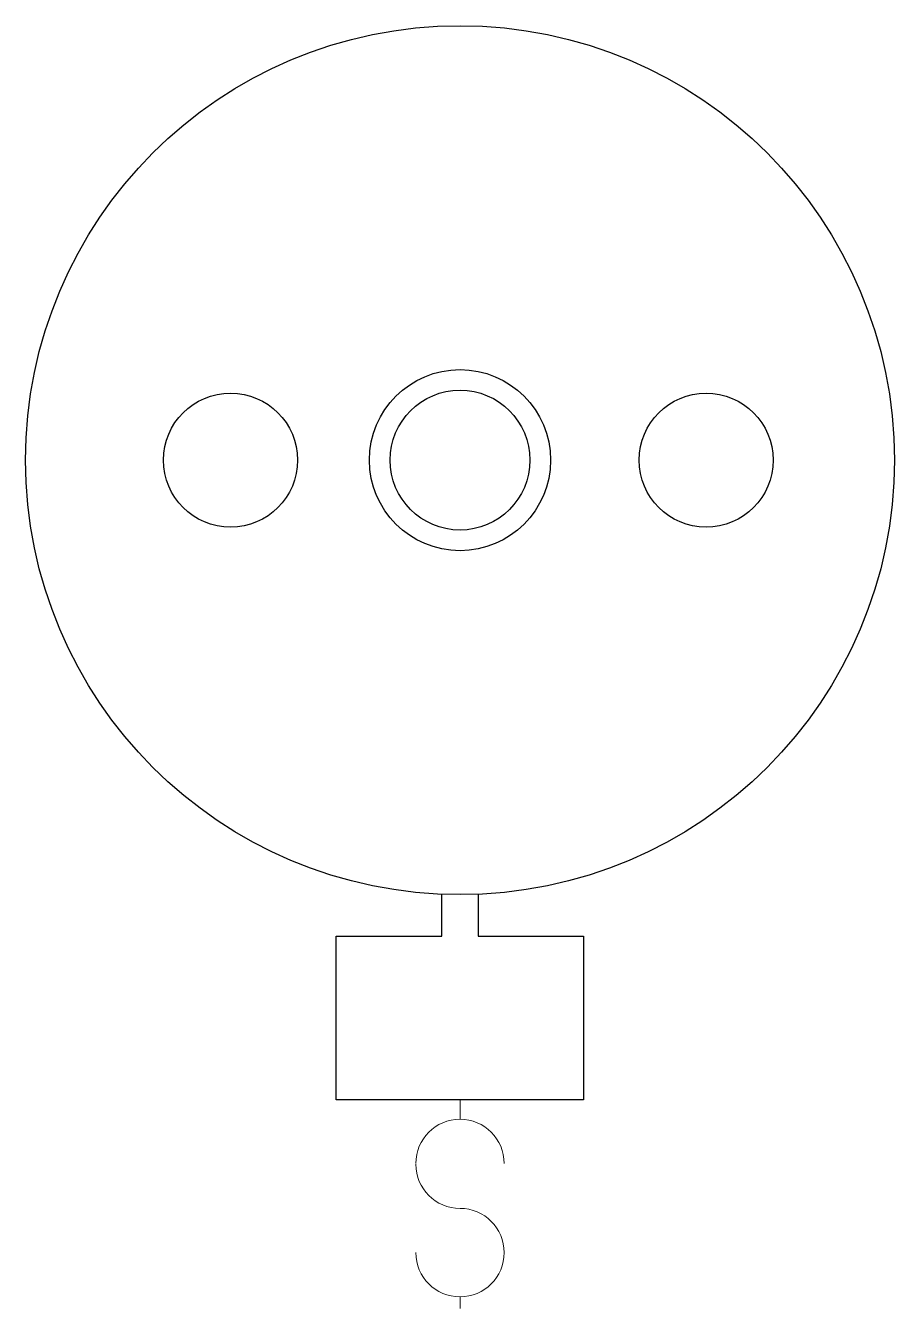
# Model space of a CAD drawing. Header units: inches. Extents: x 343.6 to 361.6, y 267.3 to 293.8.
import ezdxf

# ---------------------------------------------------------------- set-up
doc = ezdxf.new("R2010")
doc.units = ezdxf.units.IN
doc.header["$MEASUREMENT"] = 0
doc.layers.add('A-101-Floorplan-1st-floor', color=7, linetype='Continuous', lineweight=9)

msp = doc.modelspace()

# ---------------------------------------------------------------- linework, layer by layer
at = {"layer": 'A-101-Floorplan-1st-floor'}
for p, q in [((352.571, 271.17), (352.571, 271.575)), ((352.571, 267.492), (352.571, 267.254))]:
    msp.add_line(p, q, dxfattribs=at)
at = {"layer": 'A-101-Floorplan-1st-floor', "lineweight": -3}
msp.add_lwpolyline([(352.946, 275.825), (352.946, 274.965), (355.133, 274.965), (355.133, 271.575), (350.008, 271.575), (350.008, 274.965), (352.196, 274.965), (352.196, 275.825)], dxfattribs=at)
for centre, radius in [((352.571, 284.825), 9), ((352.571, 284.825), 1.876), ((347.817, 284.825), 1.389), ((352.571, 284.825), 1.449), ((357.671, 284.825), 1.388)]:
    msp.add_circle(centre, radius, dxfattribs=at)
at = {"layer": 'A-101-Floorplan-1st-floor'}
for centre, start, end in [((352.571, 270.254), 0, 180), ((352.571, 270.24), 180, 270), ((352.571, 268.408), 180, 90)]:
    msp.add_arc(centre, 0.916, start, end, dxfattribs=at)

doc.saveas('drawing.dxf')
